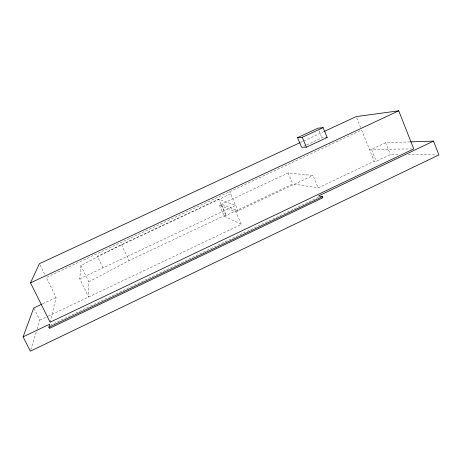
<?xml version="1.0" encoding="UTF-8"?>
<svg xmlns="http://www.w3.org/2000/svg" width="462" height="462" viewBox="0 0 462 462"><rect width="100%" height="100%" fill="white"/><g stroke="black" fill="none" stroke-linecap="round" stroke-linejoin="round"><path stroke-width="0.35" stroke-dasharray="2.31 1.73" d="M80.925 265.494L88.837 281.837L88.583 296.997L79.735 278.794L80.925 265.494L121.518 244.6L218.653 199.134L235.707 205.347L238.121 210.828L221.425 204.221L226.345 215.304L225.704 215.009L218.653 199.134M50.121 322.216L56.098 297.441L46.235 277.466L361.619 129.995L374.243 161.226L376.299 161.29L390.367 154.603L399.642 154.66M30.769 349.809L36.885 329.816M37.093 329.129L39.83 320.166L33.743 307.998M88.837 281.837L129.071 260.608L225.704 215.009M50.173 325.283L318.999 196.997M39.83 320.166L47.632 316.458M48.279 316.147L241.378 224.376L235.863 211.891L219.415 205.163L288.115 172.921L312.97 175.479L318.174 187.872L374.243 161.226M235.863 211.891L312.97 175.479M42.689 303.777L56.098 297.441M409.904 141.903L385.614 142.718L371.494 149.393L376.299 161.29M79.735 278.794L235.707 205.347L229.683 191.69M219.415 205.163L224.347 216.251L292.804 183.94L318.174 187.872M230.486 193.965L97.303 256.312L103.032 267.827M300.566 142.429L303.188 141.21M303.84 140.904L323.475 131.791M304.117 146.108L306.029 145.224M306.664 144.924L321.927 137.82L323.902 137.693M369.467 149.417L411.596 148.931M408.206 154.718L436.757 154.909M224.347 216.251L241.378 224.376M40.05 264.934L45.617 276.212M121.518 244.6L129.071 260.608M288.115 172.921L292.804 183.94M318.999 130.758L321.927 137.82M356.716 117.874L361.099 128.719M385.614 142.718L390.367 154.603"/><path stroke-width="0.69" d="M433.529 141.106L318.561 195.946L322.43 196.679L322.88 197.748L49.44 328.384L48.897 327.292L49.636 324.209L23.1 336.867L30.353 351.184L438.9 154.92L433.529 141.106L410.62 141.88M23.1 336.867L33.743 307.998L42.048 304.077M324.128 131.485L356.196 116.597L398.741 110.816L413.744 148.903L50.121 322.216L30.515 282.86L39.426 263.681L299.913 142.729M48.897 327.292L322.43 196.679M30.515 282.86L398.741 110.816M306.398 147.17L327.194 137.485L323.123 127.627L317.937 128.188L297.522 137.636L301.576 147.291L306.398 147.17L302.258 137.295L297.522 137.636M302.258 137.295L323.123 127.627M325.877 137.566L327.194 137.485"/></g></svg>
